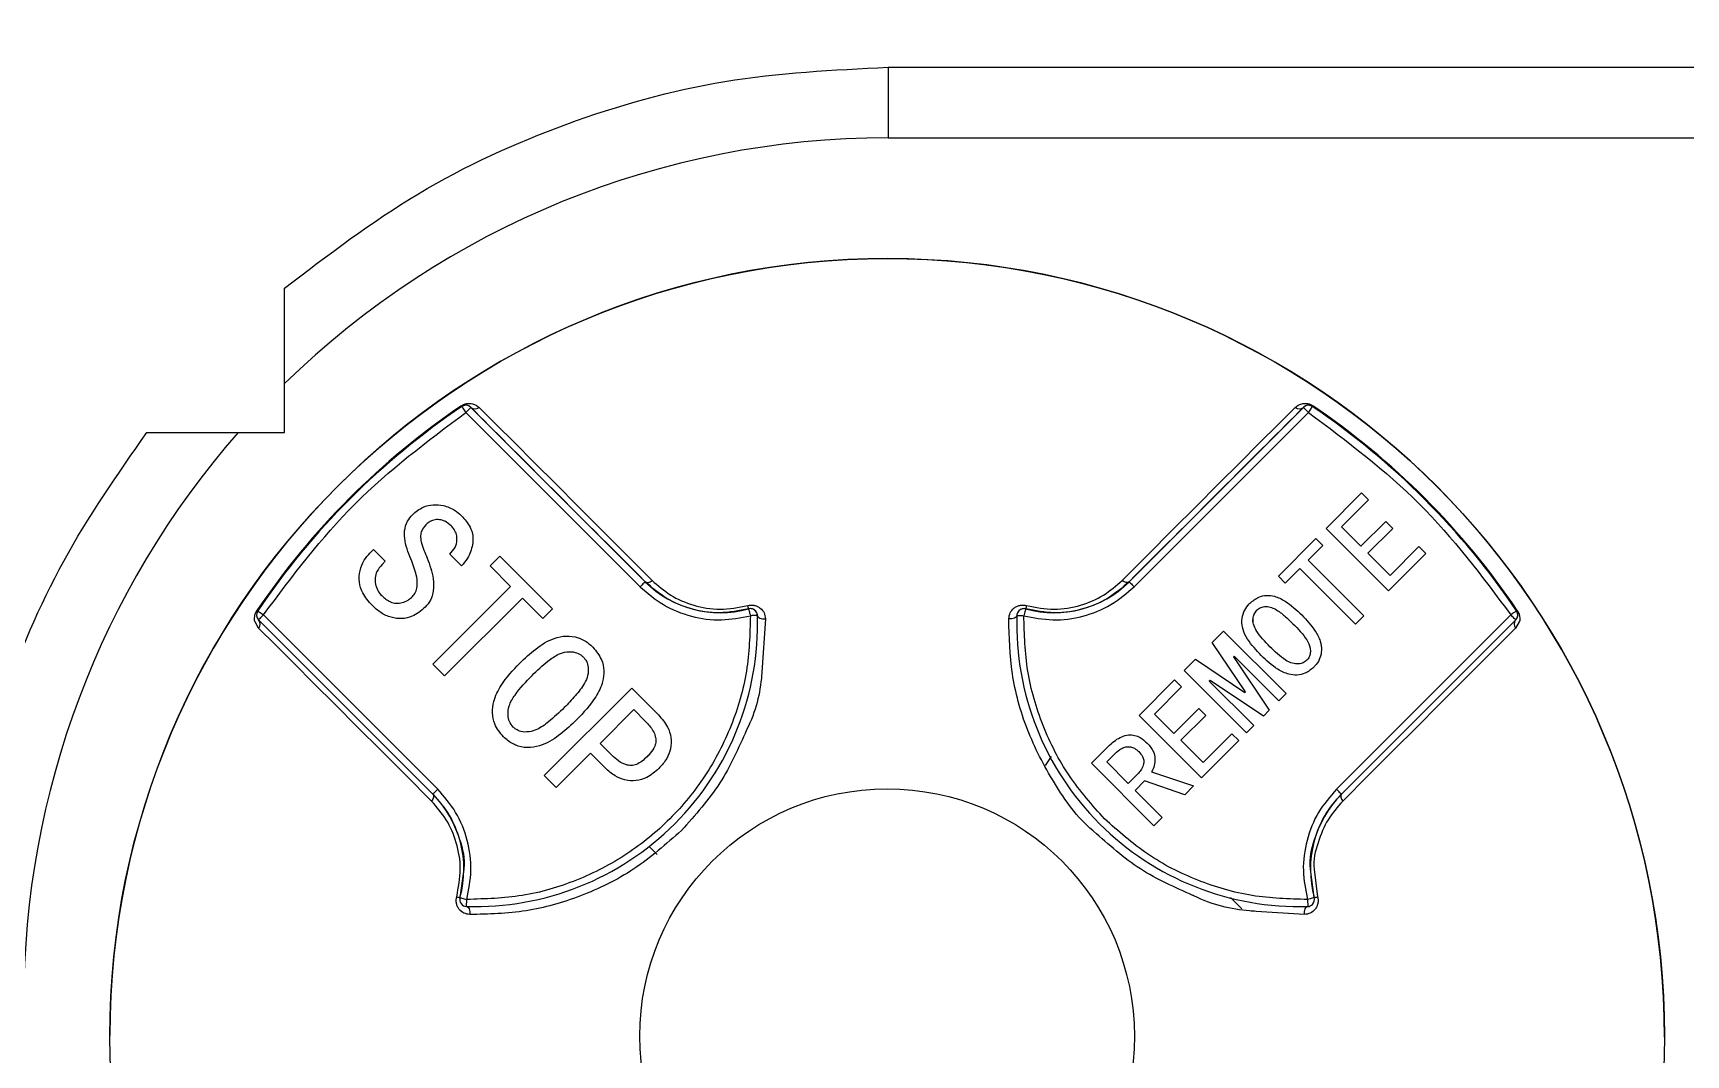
# Model space of a CAD drawing. Header units: millimetres. Extents: x 1953 to 4389, y 564 to 2287.
# Drawn here: x 2614.29 to 2661.08, y 1991.25 to 2020.15 of the extents above; entities that cross this region are included whole.
import ezdxf

# ---------------------------------------------------------------- set-up
doc = ezdxf.new("R2010")
doc.units = ezdxf.units.MM

msp = doc.modelspace()

# ---------------------------------------------------------------- linework, layer by layer
at = {"color": 7, "linetype": 'Continuous', "lineweight": 25}
for p, q in [((2638.493, 2019.19), (2689.184, 2019.19)), ((2638.493, 2019.19), (2638.493, 2017.19)), ((2638.493, 2017.19), (2688.983, 2017.19)), ((2621.411, 2008.852), (2621.411, 2012.938)), ((2626.419, 2009.611), (2626.433, 2009.59)), ((2626.433, 2009.59), (2626.433, 2009.59)), ((2626.545, 2009.425), (2631.477, 2004.492)), ((2626.686, 2009.566), (2631.619, 2004.633)), ((2626.686, 2009.566), (2626.686, 2009.566)), ((2645.316, 2004.633), (2650.249, 2009.566)), ((2645.458, 2004.492), (2650.39, 2009.425)), ((2650.249, 2009.566), (2650.249, 2009.566)), ((2650.502, 2009.59), (2650.516, 2009.611)), ((2650.502, 2009.59), (2650.502, 2009.59)), ((2617.51, 2008.852), (2621.411, 2008.852)), ((2650.894, 2006.143), (2651.897, 2007.146)), ((2651.897, 2007.146), (2652.093, 2006.949)), ((2652.093, 2006.949), (2651.328, 2006.184)), ((2652.093, 2006.949), (2651.328, 2006.184)), ((2625.407, 2006.239), (2625.407, 2006.239)), ((2626.13, 2006.21), (2626.13, 2006.21)), ((2652.662, 2004.375), (2650.894, 2006.143)), ((2652.662, 2004.375), (2650.894, 2006.143)), ((2651.328, 2006.184), (2651.876, 2005.636)), ((2651.328, 2006.184), (2651.328, 2006.184)), ((2651.876, 2005.636), (2652.579, 2006.339)), ((2652.776, 2006.143), (2652.073, 2005.44)), ((2652.776, 2006.143), (2652.073, 2005.44)), ((2652.579, 2006.339), (2652.776, 2006.143)), ((2625.264, 2005.859), (2625.264, 2005.859)), ((2626.293, 2005.833), (2626.293, 2005.833)), ((2649.54, 2004.789), (2650.605, 2005.854)), ((2650.801, 2005.657), (2650.388, 2005.244)), ((2650.801, 2005.657), (2650.388, 2005.244)), ((2650.605, 2005.854), (2650.801, 2005.657)), ((2652.703, 2004.809), (2653.52, 2005.626)), ((2653.52, 2005.626), (2653.716, 2005.43)), ((2623.829, 2005.443), (2623.931, 2005.544)), ((2623.931, 2005.544), (2624.263, 2005.211)), ((2624.263, 2005.211), (2624.177, 2005.124)), ((2624.263, 2005.211), (2624.177, 2005.124)), ((2624.177, 2005.124), (2624.177, 2005.124)), ((2626.42, 2005.081), (2626.087, 2005.414)), ((2626.42, 2005.081), (2626.087, 2005.414)), ((2627.23, 2005.081), (2627.505, 2005.356)), ((2627.505, 2005.356), (2628.996, 2003.865)), ((2650.388, 2005.244), (2651.959, 2003.672)), ((2650.388, 2005.244), (2650.388, 2005.244)), ((2652.073, 2005.44), (2652.703, 2004.809)), ((2652.073, 2005.44), (2652.073, 2005.44)), ((2653.716, 2005.43), (2652.662, 2004.375)), ((2653.716, 2005.43), (2652.662, 2004.375)), ((2623.973, 2004.691), (2623.973, 2004.691)), ((2626.42, 2005.081), (2626.42, 2005.081)), ((2627.809, 2004.502), (2627.23, 2005.081)), ((2627.809, 2004.502), (2627.23, 2005.081)), ((2649.736, 2004.592), (2649.54, 2004.789)), ((2649.736, 2004.592), (2649.54, 2004.789)), ((2650.15, 2005.006), (2649.736, 2004.592)), ((2650.15, 2005.006), (2649.736, 2004.592)), ((2651.721, 2003.435), (2650.15, 2005.006)), ((2650.15, 2005.006), (2650.15, 2005.006)), ((2651.721, 2003.435), (2650.15, 2005.006)), ((2625.166, 2004.651), (2625.166, 2004.651)), ((2625.609, 2002.302), (2627.809, 2004.502)), ((2627.809, 2004.502), (2627.809, 2004.502)), ((2631.619, 2004.633), (2631.619, 2004.634)), ((2645.316, 2004.634), (2645.316, 2004.633)), ((2649.736, 2004.592), (2649.736, 2004.592)), ((2652.662, 2004.375), (2652.662, 2004.375)), ((2620.651, 2003.809), (2620.631, 2003.823)), ((2620.651, 2003.809), (2620.651, 2003.809)), ((2623.887, 2003.966), (2623.887, 2003.966)), ((2625.392, 2003.909), (2625.392, 2003.909)), ((2628.142, 2004.169), (2625.942, 2001.969)), ((2628.142, 2004.169), (2625.942, 2001.969)), ((2628.721, 2003.59), (2628.142, 2004.169)), ((2628.142, 2004.169), (2628.142, 2004.169)), ((2628.721, 2003.59), (2628.142, 2004.169)), ((2628.996, 2003.865), (2628.721, 2003.59)), ((2628.996, 2003.865), (2628.721, 2003.59)), ((2648.93, 2003.827), (2648.93, 2003.827)), ((2656.283, 2003.809), (2656.304, 2003.823)), ((2656.283, 2003.809), (2656.283, 2003.809)), ((2620.679, 2003.32), (2620.581, 2003.498)), ((2620.617, 2003.697), (2620.617, 2003.697)), ((2625.608, 1998.623), (2620.676, 2003.556)), ((2625.75, 1998.765), (2620.817, 2003.697)), ((2628.721, 2003.59), (2628.721, 2003.59)), ((2634.8, 2003.433), (2634.8, 2003.433)), ((2635.025, 2003.587), (2634.921, 2002.075)), ((2642.135, 2003.45), (2642.135, 2003.45)), ((2648.844, 2003.409), (2648.844, 2003.409)), ((2649.953, 2003.445), (2649.953, 2003.445)), ((2656.118, 2003.697), (2651.185, 1998.765)), ((2656.259, 2003.556), (2651.327, 1998.623)), ((2651.959, 2003.672), (2651.721, 2003.435)), ((2651.959, 2003.672), (2651.721, 2003.435)), ((2651.721, 2003.435), (2651.721, 2003.435)), ((2656.354, 2003.498), (2656.255, 2003.32)), ((2656.318, 2003.697), (2656.318, 2003.697)), ((2647.669, 2002.918), (2647.989, 2003.238)), ((2648.61, 2001.522), (2647.669, 2002.918)), ((2648.61, 2001.522), (2647.669, 2002.918)), ((2647.989, 2003.238), (2649.757, 2001.47)), ((2650.42, 2002.828), (2650.42, 2002.828)), ((2629.864, 2002.505), (2629.864, 2002.505)), ((2646.873, 2002.122), (2647.193, 2002.442)), ((2647.193, 2002.442), (2648.589, 2001.501)), ((2648.268, 2002.504), (2648.289, 2002.525)), ((2648.289, 2002.525), (2648.268, 2002.504)), ((2648.268, 2002.504), (2649.282, 2000.995)), ((2648.268, 2002.504), (2648.268, 2002.504)), ((2649.55, 2001.264), (2648.289, 2002.525)), ((2648.289, 2002.525), (2648.289, 2002.525)), ((2649.55, 2001.264), (2648.289, 2002.525)), ((2649.054, 2002.545), (2649.054, 2002.545)), ((2625.942, 2001.969), (2625.609, 2002.302)), ((2625.942, 2001.969), (2625.609, 2002.302)), ((2625.942, 2001.969), (2625.942, 2001.969)), ((2628.417, 2001.984), (2628.417, 2001.984)), ((2629.975, 2001.925), (2629.975, 2001.925)), ((2645.601, 2000.85), (2646.604, 2001.853)), ((2646.604, 2001.853), (2646.8, 2001.656)), ((2648.641, 2000.354), (2646.873, 2002.122)), ((2648.641, 2000.354), (2646.873, 2002.122)), ((2650.543, 2002.215), (2650.543, 2002.215)), ((2628.764, 1999.147), (2631.239, 2001.622)), ((2631.239, 2001.622), (2631.992, 2000.869)), ((2646.8, 2001.656), (2646.035, 2000.891)), ((2646.8, 2001.656), (2646.035, 2000.891)), ((2647.586, 2001.822), (2647.607, 2001.842)), ((2647.607, 2001.842), (2647.586, 2001.822)), ((2647.586, 2001.822), (2648.847, 2000.561)), ((2647.586, 2001.822), (2647.586, 2001.822)), ((2649.116, 2000.829), (2647.607, 2001.842)), ((2647.607, 2001.842), (2647.607, 2001.842)), ((2649.116, 2000.829), (2647.607, 2001.842)), ((2648.61, 2001.522), (2648.589, 2001.501)), ((2648.61, 2001.522), (2648.61, 2001.522)), ((2649.757, 2001.47), (2649.55, 2001.264)), ((2649.757, 2001.47), (2649.55, 2001.264)), ((2627.768, 2001.114), (2627.768, 2001.114)), ((2630.342, 2000.059), (2631.297, 2001.014)), ((2630.342, 2000.059), (2631.297, 2001.014)), ((2631.297, 2001.014), (2631.63, 2000.681)), ((2631.297, 2001.014), (2631.297, 2001.014)), ((2631.297, 2001.014), (2631.63, 2000.681)), ((2646.583, 2000.343), (2647.286, 2001.046)), ((2647.286, 2001.046), (2647.483, 2000.85)), ((2649.282, 2000.995), (2649.116, 2000.829)), ((2649.282, 2000.995), (2649.116, 2000.829)), ((2649.55, 2001.264), (2649.55, 2001.264)), ((2629.676, 2000.725), (2629.676, 2000.725)), ((2631.63, 2000.681), (2631.63, 2000.681)), ((2647.369, 1999.082), (2645.601, 2000.85)), ((2647.369, 1999.082), (2645.601, 2000.85)), ((2646.035, 2000.891), (2646.583, 2000.343)), ((2646.035, 2000.891), (2646.035, 2000.891)), ((2647.483, 2000.85), (2646.78, 2000.147)), ((2647.483, 2000.85), (2646.78, 2000.147)), ((2648.847, 2000.561), (2648.641, 2000.354)), ((2648.847, 2000.561), (2648.641, 2000.354)), ((2649.116, 2000.829), (2649.116, 2000.829)), ((2627.607, 2000.247), (2627.607, 2000.247)), ((2630.675, 1999.726), (2630.342, 2000.059)), ((2630.342, 2000.059), (2630.342, 2000.059)), ((2631.922, 2000.137), (2631.922, 2000.137)), ((2644.247, 1999.496), (2644.764, 2000.013)), ((2646.78, 2000.147), (2647.41, 1999.516)), ((2646.78, 2000.147), (2646.78, 2000.147)), ((2648.423, 2000.137), (2647.369, 1999.082)), ((2648.423, 2000.137), (2647.369, 1999.082)), ((2647.41, 1999.516), (2648.227, 2000.333)), ((2648.227, 2000.333), (2648.423, 2000.137)), ((2648.641, 2000.354), (2648.641, 2000.354)), ((2630.067, 1999.784), (2629.097, 1998.814)), ((2630.067, 1999.784), (2629.097, 1998.814)), ((2630.487, 1999.364), (2630.067, 1999.784)), ((2630.067, 1999.784), (2630.067, 1999.784)), ((2630.487, 1999.364), (2630.067, 1999.784)), ((2642.954, 1999.435), (2643.12, 1999.684)), ((2644.681, 1999.537), (2644.909, 1999.765)), ((2644.681, 1999.537), (2644.909, 1999.765)), ((2645.291, 1998.927), (2644.681, 1999.537)), ((2644.681, 1999.537), (2644.681, 1999.537)), ((2644.909, 1999.765), (2644.909, 1999.765)), ((2645.591, 1999.827), (2645.591, 1999.827)), ((2645.734, 1999.543), (2645.734, 1999.543)), ((2629.097, 1998.814), (2628.764, 1999.147)), ((2629.097, 1998.814), (2628.764, 1999.147)), ((2630.487, 1999.364), (2630.487, 1999.364)), ((2632.006, 1999.35), (2632.006, 1999.35)), ((2646.015, 1997.728), (2644.247, 1999.496)), ((2646.015, 1997.728), (2644.247, 1999.496)), ((2645.581, 1999.217), (2645.291, 1998.927)), ((2645.953, 1999.258), (2647.142, 1998.855)), ((2647.369, 1999.082), (2647.369, 1999.082)), ((2629.097, 1998.814), (2629.097, 1998.814)), ((2645.756, 1999), (2645.488, 1998.731)), ((2645.756, 1999), (2645.488, 1998.731)), ((2645.488, 1998.731), (2646.253, 1997.966)), ((2645.488, 1998.731), (2645.488, 1998.731)), ((2646.893, 1998.607), (2645.756, 1999)), ((2645.756, 1999), (2645.756, 1999)), ((2646.893, 1998.607), (2645.756, 1999)), ((2647.142, 1998.855), (2646.893, 1998.607)), ((2647.142, 1998.855), (2646.893, 1998.607)), ((2646.893, 1998.607), (2646.893, 1998.607)), ((2646.253, 1997.966), (2646.015, 1997.728)), ((2646.253, 1997.966), (2646.015, 1997.728)), ((2646.015, 1997.728), (2646.015, 1997.728)), ((2631.732, 1997.143), (2631.962, 1996.912)), ((2626.485, 1996.499), (2626.377, 1995.698)), ((2650.557, 1995.698), (2650.449, 1996.505)), ((2650.551, 1996.494), (2650.651, 1995.72)), ((2626.37, 1995.645), (2626.37, 1995.645)), ((2626.564, 1995.445), (2626.57, 1995.645)), ((2648.19, 1995.699), (2648.511, 1995.378)), ((2648.213, 1995.676), (2648.511, 1995.378)), ((2650.28, 1995.217), (2648.914, 1995.308)), ((2650.365, 1995.645), (2650.371, 1995.445)), ((2650.565, 1995.645), (2650.565, 1995.645)), ((2616.467, 1991.798), (2616.467, 1991.798)), ((2660.467, 1991.751), (2660.467, 1991.751))]:
    msp.add_line(p, q, dxfattribs=at)
at = {"color": 7, "linetype": 'Continuous', "lineweight": 25, "flags": 128}
for points in [[(2626.545, 2009.425), (2626.523, 2009.457), (2626.502, 2009.488), (2626.482, 2009.517), (2626.465, 2009.542), (2626.451, 2009.562), (2626.441, 2009.578), (2626.435, 2009.587), (2626.433, 2009.59)], [(2626.686, 2009.566), (2626.683, 2009.563), (2626.675, 2009.555), (2626.662, 2009.542), (2626.645, 2009.525), (2626.623, 2009.503), (2626.599, 2009.479), (2626.572, 2009.452), (2626.545, 2009.425)], [(2626.922, 2009.562), (2627.404, 2009.08), (2627.926, 2008.558), (2628.487, 2007.996), (2629.086, 2007.398), (2629.719, 2006.765), (2630.387, 2006.097), (2631.086, 2005.398), (2631.814, 2004.67)], [(2645.12, 2004.67), (2645.849, 2005.398), (2646.548, 2006.097), (2647.215, 2006.765), (2647.849, 2007.398), (2648.447, 2007.996), (2649.008, 2008.558), (2649.531, 2009.08), (2650.013, 2009.562)], [(2650.249, 2009.566), (2650.251, 2009.563), (2650.26, 2009.555), (2650.273, 2009.542), (2650.29, 2009.525), (2650.312, 2009.503), (2650.336, 2009.479), (2650.363, 2009.452), (2650.39, 2009.425)], [(2650.502, 2009.59), (2650.5, 2009.587), (2650.494, 2009.578), (2650.483, 2009.562), (2650.469, 2009.542), (2650.452, 2009.517), (2650.433, 2009.488), (2650.412, 2009.457), (2650.39, 2009.425)], [(2631.619, 2004.634), (2631.635, 2004.622), (2631.655, 2004.614), (2631.678, 2004.612), (2631.703, 2004.614), (2631.731, 2004.622), (2631.759, 2004.634), (2631.787, 2004.65), (2631.814, 2004.67)], [(2645.316, 2004.634), (2645.3, 2004.622), (2645.28, 2004.614), (2645.257, 2004.612), (2645.231, 2004.614), (2645.204, 2004.622), (2645.176, 2004.634), (2645.148, 2004.65), (2645.12, 2004.67)], [(2631.619, 2004.633), (2631.616, 2004.631), (2631.608, 2004.623), (2631.595, 2004.61), (2631.577, 2004.592), (2631.556, 2004.571), (2631.531, 2004.546), (2631.505, 2004.52), (2631.477, 2004.492)], [(2645.316, 2004.633), (2645.319, 2004.631), (2645.327, 2004.623), (2645.34, 2004.61), (2645.358, 2004.592), (2645.379, 2004.571), (2645.403, 2004.546), (2645.43, 2004.52), (2645.458, 2004.492)], [(2620.651, 2003.809), (2620.654, 2003.807), (2620.664, 2003.801), (2620.679, 2003.79), (2620.7, 2003.776), (2620.725, 2003.759), (2620.754, 2003.74), (2620.785, 2003.719), (2620.817, 2003.697)], [(2634.543, 2003.864), (2634.544, 2003.861), (2634.547, 2003.85), (2634.552, 2003.832), (2634.559, 2003.808), (2634.567, 2003.779), (2634.576, 2003.745), (2634.586, 2003.709), (2634.597, 2003.672)], [(2642.392, 2003.864), (2642.391, 2003.861), (2642.387, 2003.85), (2642.383, 2003.832), (2642.376, 2003.808), (2642.368, 2003.779), (2642.358, 2003.745), (2642.348, 2003.709), (2642.338, 2003.672)], [(2656.283, 2003.809), (2656.28, 2003.807), (2656.271, 2003.801), (2656.256, 2003.79), (2656.235, 2003.776), (2656.21, 2003.759), (2656.181, 2003.74), (2656.15, 2003.719), (2656.118, 2003.697)], [(2620.676, 2003.556), (2620.678, 2003.558), (2620.686, 2003.566), (2620.699, 2003.58), (2620.717, 2003.597), (2620.738, 2003.619), (2620.763, 2003.643), (2620.789, 2003.67), (2620.817, 2003.697)], [(2625.572, 1998.427), (2624.843, 1999.156), (2624.144, 1999.855), (2623.477, 2000.522), (2622.843, 2001.156), (2622.245, 2001.754), (2621.684, 2002.315), (2621.162, 2002.838), (2620.679, 2003.32)], [(2634.797, 2003.678), (2634.793, 2003.677), (2634.781, 2003.677), (2634.763, 2003.677), (2634.738, 2003.676), (2634.708, 2003.675), (2634.673, 2003.674), (2634.636, 2003.673), (2634.597, 2003.672)], [(2634.797, 2003.678), (2634.802, 2003.657), (2634.816, 2003.638), (2634.837, 2003.62), (2634.867, 2003.606), (2634.901, 2003.595), (2634.941, 2003.588), (2634.982, 2003.585), (2635.025, 2003.587)], [(2642.138, 2003.678), (2642.133, 2003.657), (2642.119, 2003.638), (2642.097, 2003.62), (2642.068, 2003.606), (2642.033, 2003.595), (2641.994, 2003.588), (2641.952, 2003.585), (2641.91, 2003.587)], [(2642.138, 2003.678), (2642.142, 2003.677), (2642.153, 2003.677), (2642.172, 2003.677), (2642.197, 2003.676), (2642.227, 2003.675), (2642.261, 2003.674), (2642.299, 2003.673), (2642.338, 2003.672)], [(2656.255, 2003.32), (2655.773, 2002.838), (2655.251, 2002.315), (2654.69, 2001.754), (2654.091, 2001.156), (2653.458, 2000.522), (2652.79, 1999.855), (2652.091, 1999.156), (2651.363, 1998.427)], [(2656.259, 2003.556), (2656.256, 2003.558), (2656.248, 2003.566), (2656.235, 2003.58), (2656.218, 2003.597), (2656.196, 2003.619), (2656.172, 2003.643), (2656.145, 2003.67), (2656.118, 2003.697)], [(2625.608, 1998.623), (2625.62, 1998.607), (2625.627, 1998.587), (2625.63, 1998.564), (2625.627, 1998.538), (2625.62, 1998.511), (2625.608, 1998.483), (2625.592, 1998.455), (2625.572, 1998.427)], [(2625.608, 1998.623), (2625.611, 1998.626), (2625.619, 1998.634), (2625.632, 1998.647), (2625.65, 1998.665), (2625.671, 1998.686), (2625.695, 1998.71), (2625.722, 1998.737), (2625.75, 1998.765)], [(2651.327, 1998.623), (2651.324, 1998.626), (2651.316, 1998.634), (2651.303, 1998.647), (2651.285, 1998.665), (2651.264, 1998.686), (2651.239, 1998.71), (2651.213, 1998.737), (2651.185, 1998.765)], [(2651.327, 1998.623), (2651.315, 1998.607), (2651.307, 1998.587), (2651.305, 1998.564), (2651.307, 1998.538), (2651.315, 1998.511), (2651.327, 1998.483), (2651.343, 1998.455), (2651.363, 1998.427)], [(2626.377, 1995.698), (2626.381, 1995.697), (2626.392, 1995.694), (2626.41, 1995.689), (2626.434, 1995.683), (2626.463, 1995.675), (2626.496, 1995.665), (2626.532, 1995.655), (2626.57, 1995.645)], [(2626.564, 1995.445), (2626.585, 1995.44), (2626.604, 1995.426), (2626.621, 1995.404), (2626.636, 1995.375), (2626.647, 1995.34), (2626.654, 1995.301), (2626.656, 1995.259), (2626.655, 1995.217)], [(2650.28, 1995.217), (2650.278, 1995.259), (2650.281, 1995.301), (2650.288, 1995.34), (2650.299, 1995.375), (2650.314, 1995.404), (2650.331, 1995.426), (2650.35, 1995.44), (2650.371, 1995.445)], [(2650.557, 1995.698), (2650.554, 1995.697), (2650.543, 1995.694), (2650.525, 1995.689), (2650.501, 1995.683), (2650.472, 1995.675), (2650.438, 1995.665), (2650.402, 1995.655), (2650.365, 1995.645)]]:
    msp.add_lwpolyline(points, dxfattribs=at)
at = {"color": 7, "linetype": 'Continuous', "lineweight": 25}
for radius in [22, 7]:
    msp.add_circle((2638.467, 1991.774), radius, dxfattribs=at)
for centre, radius, start, end in [((2605.468, 2028.98), 91.48, 295.79271, 180), ((2605.468, 2028.98), 90.341, 353.64897, 186.35103), ((2605.468, 2028.98), 89.875, 353.64897, 186.35103), ((2605.468, 2028.98), 85.319, 353.33017, 186.66983), ((2605.468, 2028.98), 91.48, 180, 290.22656), ((2638.493, 1992.726), 24.464, 90, 134.2869), ((2605.468, 2028.98), 91.441, 295.84596, 351.20762), ((2605.468, 2028.98), 90.976, 296.50811, 351.20762), ((2605.468, 2028.98), 86.42, 299.88973, 350.7957), ((2638.467, 1991.774), 22, 359.9388, 179.9388), ((2638.467, 1991.774), 21.524, 124.039, 145.961), ((2638.467, 1991.774), 21.5, 124.039, 145.961), ((2638.467, 1991.774), 21.5, 124.039, 145.961), ((2626.545, 2009.425), 0.2, 45, 124.039), ((2626.806, 2009.702), 0.182, 228.6227, 309.5363), ((2650.129, 2009.702), 0.182, 230.4637, 311.3773), ((2650.39, 2009.425), 0.2, 55.961, 135), ((2638.467, 1991.774), 21.5, 34.039, 55.961), ((2638.467, 1991.774), 21.5, 34.039, 55.961), ((2638.467, 1991.774), 21.524, 34.039, 55.961), ((2638.493, 1992.726), 24.464, 138.762, 180), ((2633.74, 2006.755), 3, 225, 285.531), ((2643.195, 2006.755), 3, 254.469, 315), ((2620.817, 2003.697), 0.2, 145.961, 225), ((2633.863, 2003.758), 0.689, 8.9101, 16.8757), ((2634.597, 2003.672), 0.2, 1.6906, 105.531), ((2642.338, 2003.672), 0.2, 135, 178.3094), ((2642.338, 2003.672), 0.2, 74.469, 135), ((2643.072, 2003.758), 0.689, 163.1243, 171.0899), ((2656.118, 2003.697), 0.2, 315, 34.039), ((2620.539, 2003.436), 0.182, 320.5221, 40.0844), ((2626.8, 2003.442), 8, 268.3094, 1.6906), ((2650.135, 2003.442), 8, 178.3094, 271.6906), ((2656.396, 2003.436), 0.182, 139.9143, 219.478), ((2623.487, 1996.502), 3, 344.469, 45), ((2653.448, 1996.502), 3, 135, 195.531), ((2626.484, 1996.379), 0.689, 253.1246, 261.0883), ((2626.57, 1995.645), 0.2, 164.469, 268.3094), ((2650.365, 1995.645), 0.2, 271.6906, 315), ((2650.365, 1995.645), 0.2, 315, 15.531), ((2650.451, 1996.379), 0.689, 278.9117, 286.8754)]:
    msp.add_arc(centre, radius, start, end, dxfattribs=at)
for points in [[(2689.184, 2019.19), (2689.438, 2022.143), (2689.947, 2028.049), (2689.523, 2036.948), (2688.231, 2045.751), (2686.003, 2054.369), (2682.884, 2062.704), (2678.904, 2070.666), (2674.108, 2078.164), (2668.55, 2085.115), (2662.291, 2091.443), (2655.401, 2097.077), (2647.956, 2101.955), (2640.039, 2106.02), (2631.738, 2109.235), (2623.145, 2111.54), (2614.356, 2112.995), (2608.43, 2113.176), (2605.468, 2113.266)], [(2699.208, 2028.98), (2699.121, 2025.913), (2698.947, 2019.777), (2697.544, 2010.663), (2695.319, 2001.725), (2692.211, 1993.05), (2688.273, 1984.72), (2683.535, 1976.817), (2678.047, 1969.416), (2671.859, 1962.589), (2665.032, 1956.402), (2657.631, 1950.913), (2649.728, 1946.176), (2641.398, 1942.237), (2632.723, 1939.129), (2623.785, 1936.904), (2614.671, 1935.501), (2608.535, 1935.327), (2605.468, 1935.24)], [(2621.411, 2012.938), (2622.643, 2013.878), (2625.108, 2015.757), (2629.357, 2017.689), (2633.849, 2018.956), (2636.945, 2019.112), (2638.493, 2019.19)], [(2703.141, 2018.191), (2702.617, 2014.539), (2701.569, 2007.236), (2698.45, 1996.593), (2694.242, 1986.35), (2688.886, 1976.649), (2682.482, 1967.61), (2675.1, 1959.348), (2666.838, 1951.967), (2657.799, 1945.562), (2648.098, 1940.207), (2637.855, 1935.999), (2627.212, 1932.879), (2619.909, 1931.831), (2616.257, 1931.307)], [(2702.939, 2011.648), (2702.252, 2008.354), (2700.88, 2001.766), (2697.559, 1992.213), (2693.355, 1983.03), (2688.219, 1974.327), (2682.23, 1966.19), (2675.443, 1958.706), (2667.929, 1951.95), (2659.767, 1945.996), (2651.042, 1940.897), (2641.841, 1936.733), (2632.274, 1933.453), (2625.68, 1932.109), (2622.383, 1931.436)], [(2620.817, 2003.697), (2621.634, 2004.789), (2623.269, 2006.973), (2625.453, 2008.607), (2626.545, 2009.425)], [(2631.619, 2004.634), (2630.654, 2005.598), (2628.725, 2007.527), (2627.366, 2008.886), (2626.686, 2009.566)], [(2650.249, 2009.566), (2649.569, 2008.886), (2648.209, 2007.527), (2646.281, 2005.598), (2645.316, 2004.634)], [(2650.39, 2009.425), (2651.482, 2008.607), (2653.666, 2006.973), (2655.301, 2004.789), (2656.118, 2003.697)], [(2612.029, 1992.726), (2612.097, 1994.172), (2612.233, 1997.063), (2613.339, 2001.275), (2615.029, 2005.29), (2616.683, 2007.665), (2617.51, 2008.852)]]:
    msp.add_open_spline(points, degree=3, dxfattribs=at)
for points, knots in [([(2647.752, 1954.908), (2649.93, 1956.182), (2654.915, 1959.096), (2661.98, 1964.75), (2668.944, 1971.582), (2675.063, 1979.192), (2680.286, 1987.44), (2684.514, 1996.235), (2687.791, 2005.443), (2689.066, 2011.818), (2689.704, 2015.006)], [0, 0, 0, 0, 0.099849, 0.228442, 0.357035, 0.485628, 0.614221, 0.742814, 0.871407, 1, 1, 1, 1]), ([(2626.419, 2009.611), (2626.432, 2009.619), (2626.459, 2009.636), (2626.519, 2009.662), (2626.619, 2009.684), (2626.781, 2009.671), (2626.866, 2009.606), (2626.922, 2009.562)], [0, 0, 0, 0, 0.057712, 0.117064, 0.25153, 0.501177, 1, 1, 1, 1]), ([(2626.686, 2009.566), (2626.661, 2009.586), (2626.623, 2009.616), (2626.548, 2009.628), (2626.494, 2009.62), (2626.46, 2009.606), (2626.444, 2009.598), (2626.436, 2009.593), (2626.433, 2009.59)], [0, 0, 0, 0, 0.500032, 0.773163, 0.911126, 0.959646, 0.980448, 1, 1, 1, 1]), ([(2650.013, 2009.562), (2650.069, 2009.606), (2650.153, 2009.67), (2650.315, 2009.684), (2650.415, 2009.662), (2650.475, 2009.636), (2650.502, 2009.619), (2650.516, 2009.611)], [0, 0, 0, 0, 0.4973637, 0.7473602, 0.8823614, 0.9420119, 1, 1, 1, 1]), ([(2650.502, 2009.59), (2650.498, 2009.593), (2650.491, 2009.598), (2650.474, 2009.607), (2650.44, 2009.621), (2650.386, 2009.628), (2650.311, 2009.616), (2650.273, 2009.586), (2650.249, 2009.566)], [0, 0, 0, 0, 0.019949, 0.041211, 0.090998, 0.233378, 0.500651, 1, 1, 1, 1]), ([(2625.016, 2005.211), (2624.938, 2005.398), (2624.822, 2005.674), (2624.794, 2006.072), (2624.869, 2006.34), (2624.981, 2006.471), (2625.03, 2006.528)], [0, 0, 0, 0, 0.428369, 0.6335505, 0.8408689, 1, 1, 1, 1]), ([(2625.03, 2006.528), (2625.128, 2006.61), (2625.3, 2006.754), (2625.619, 2006.825), (2625.928, 2006.798), (2626.209, 2006.687), (2626.358, 2006.555), (2626.42, 2006.499)], [0, 0, 0, 0, 0.2426698, 0.4294767, 0.6156339, 0.8389691, 1, 1, 1, 1]), ([(2625.407, 2006.239), (2625.365, 2006.187), (2625.292, 2006.098), (2625.25, 2005.923), (2625.298, 2005.653), (2625.386, 2005.448), (2625.45, 2005.298)], [0, 0, 0, 0, 0.196092, 0.338428, 0.515662, 1, 1, 1, 1]), ([(2626.13, 2006.21), (2626.074, 2006.259), (2625.976, 2006.344), (2625.798, 2006.397), (2625.639, 2006.388), (2625.505, 2006.327), (2625.437, 2006.267), (2625.407, 2006.239)], [0, 0, 0, 0, 0.273741, 0.469785, 0.666347, 0.848138, 1, 1, 1, 1]), ([(2626.13, 2006.21), (2626.074, 2006.259), (2625.976, 2006.344), (2625.798, 2006.397), (2625.639, 2006.388), (2625.505, 2006.327), (2625.437, 2006.267), (2625.407, 2006.239)], [0, 0, 0, 0, 0.273741, 0.469785, 0.666347, 0.848138, 1, 1, 1, 1]), ([(2626.087, 2005.414), (2626.144, 2005.474), (2626.25, 2005.587), (2626.3, 2005.793), (2626.287, 2005.969), (2626.225, 2006.106), (2626.16, 2006.177), (2626.13, 2006.21)], [0, 0, 0, 0, 0.271428, 0.5099, 0.681019, 0.852199, 1, 1, 1, 1]), ([(2626.42, 2006.499), (2626.51, 2006.398), (2626.656, 2006.232), (2626.756, 2005.936), (2626.734, 2005.628), (2626.629, 2005.324), (2626.48, 2005.151), (2626.42, 2005.081)], [0, 0, 0, 0, 0.252592, 0.41193, 0.571985, 0.826889, 1, 1, 1, 1]), ([(2623.887, 2003.966), (2623.79, 2004.078), (2623.622, 2004.27), (2623.512, 2004.623), (2623.531, 2004.948), (2623.643, 2005.233), (2623.771, 2005.378), (2623.829, 2005.443)], [0, 0, 0, 0, 0.264487, 0.457861, 0.651756, 0.843286, 1, 1, 1, 1]), ([(2624.177, 2005.124), (2624.12, 2005.059), (2624.024, 2004.949), (2623.965, 2004.747), (2623.979, 2004.563), (2624.039, 2004.384), (2624.121, 2004.288), (2624.162, 2004.241)], [0, 0, 0, 0, 0.25891, 0.438957, 0.619223, 0.812916, 1, 1, 1, 1]), ([(2625.03, 2004.213), (2625.063, 2004.252), (2625.131, 2004.335), (2625.177, 2004.531), (2625.156, 2004.834), (2625.07, 2005.065), (2625.016, 2005.211)], [0, 0, 0, 0, 0.143744, 0.301533, 0.558519, 1, 1, 1, 1]), ([(2625.45, 2005.298), (2625.519, 2005.108), (2625.627, 2004.808), (2625.641, 2004.396), (2625.56, 2004.109), (2625.447, 2003.973), (2625.392, 2003.909)], [0, 0, 0, 0, 0.409467, 0.643428, 0.829197, 1, 1, 1, 1]), ([(2631.814, 2004.67), (2631.981, 2004.524), (2632.314, 2004.232), (2632.975, 2003.945), (2633.734, 2003.809), (2634.259, 2003.908), (2634.522, 2003.958)], [0, 0, 0, 0, 0.24976, 0.500155, 0.750188, 1, 1, 1, 1]), ([(2642.413, 2003.958), (2642.675, 2003.908), (2643.2, 2003.809), (2643.959, 2003.945), (2644.62, 2004.232), (2644.954, 2004.524), (2645.12, 2004.67)], [0, 0, 0, 0, 0.2498124, 0.4998445, 0.7502398, 1, 1, 1, 1]), ([(2624.162, 2004.241), (2624.239, 2004.173), (2624.359, 2004.067), (2624.572, 2004.013), (2624.747, 2004.036), (2624.906, 2004.102), (2624.992, 2004.178), (2625.03, 2004.213)], [0, 0, 0, 0, 0.308723, 0.481176, 0.653403, 0.84143, 1, 1, 1, 1]), ([(2631.477, 2004.492), (2631.688, 2004.311), (2632.116, 2003.942), (2632.917, 2003.627), (2633.77, 2003.507), (2634.324, 2003.618), (2634.597, 2003.672)], [0, 0, 0, 0, 0.245589, 0.5, 0.754411, 1, 1, 1, 1]), ([(2634.543, 2003.864), (2634.271, 2003.812), (2633.71, 2003.704), (2632.906, 2003.841), (2632.179, 2004.147), (2631.813, 2004.465), (2631.619, 2004.634)], [0, 0, 0, 0, 0.242664, 0.499933, 0.73499, 1, 1, 1, 1]), ([(2642.338, 2003.672), (2642.61, 2003.618), (2643.165, 2003.507), (2644.017, 2003.627), (2644.819, 2003.942), (2645.247, 2004.311), (2645.458, 2004.492)], [0, 0, 0, 0, 0.245589, 0.5, 0.754411, 1, 1, 1, 1]), ([(2645.316, 2004.634), (2645.122, 2004.465), (2644.756, 2004.147), (2644.028, 2003.841), (2643.225, 2003.704), (2642.664, 2003.812), (2642.392, 2003.864)], [0, 0, 0, 0, 0.265019, 0.500067, 0.757342, 1, 1, 1, 1]), ([(2648.734, 2004.024), (2648.813, 2004.09), (2648.95, 2004.205), (2649.204, 2004.256), (2649.467, 2004.228), (2649.822, 2004.049), (2650.053, 2003.833), (2650.202, 2003.693)], [0, 0, 0, 0, 0.178954, 0.311474, 0.443543, 0.640747, 1, 1, 1, 1]), ([(2620.581, 2003.498), (2620.578, 2003.502), (2620.557, 2003.538), (2620.559, 2003.623), (2620.579, 2003.722), (2620.606, 2003.782), (2620.623, 2003.809), (2620.631, 2003.823)], [0, 0, 0, 0, 0.064165, 0.529616, 0.781144, 0.892106, 1, 1, 1, 1]), ([(2625.392, 2003.909), (2625.276, 2003.811), (2625.081, 2003.647), (2624.727, 2003.574), (2624.418, 2003.612), (2624.127, 2003.748), (2623.968, 2003.893), (2623.887, 2003.966)], [0, 0, 0, 0, 0.264859, 0.442595, 0.620083, 0.807926, 1, 1, 1, 1]), ([(2625.392, 2003.909), (2625.276, 2003.811), (2625.081, 2003.647), (2624.727, 2003.574), (2624.418, 2003.612), (2624.127, 2003.748), (2623.968, 2003.893), (2623.887, 2003.966)], [0, 0, 0, 0, 0.264859, 0.442595, 0.620083, 0.807926, 1, 1, 1, 1]), ([(2634.522, 2003.958), (2634.554, 2003.964), (2634.618, 2003.977), (2634.714, 2003.966), (2634.803, 2003.936), (2634.903, 2003.871), (2634.999, 2003.756), (2635.016, 2003.644), (2635.025, 2003.587)], [0, 0, 0, 0, 0.123611, 0.250214, 0.373313, 0.501044, 0.749966, 1, 1, 1, 1]), ([(2634.738, 2003.813), (2634.726, 2003.824), (2634.704, 2003.843), (2634.657, 2003.865), (2634.612, 2003.873), (2634.572, 2003.871), (2634.552, 2003.867), (2634.543, 2003.864)], [0, 0, 0, 0, 0.273059, 0.500453, 0.767114, 0.88663, 1, 1, 1, 1]), ([(2634.797, 2003.678), (2634.796, 2003.687), (2634.794, 2003.712), (2634.78, 2003.76), (2634.754, 2003.793), (2634.738, 2003.813)], [0, 0, 0, 0, 0.181202, 0.501499, 1, 1, 1, 1]), ([(2641.91, 2003.587), (2641.919, 2003.644), (2641.936, 2003.756), (2642.031, 2003.871), (2642.131, 2003.936), (2642.22, 2003.966), (2642.316, 2003.977), (2642.381, 2003.964), (2642.413, 2003.958)], [0, 0, 0, 0, 0.2496018, 0.4982962, 0.6255893, 0.7486287, 0.8757219, 1, 1, 1, 1]), ([(2642.392, 2003.864), (2642.376, 2003.867), (2642.343, 2003.874), (2642.292, 2003.868), (2642.243, 2003.85), (2642.191, 2003.813), (2642.156, 2003.763), (2642.141, 2003.713), (2642.139, 2003.687), (2642.138, 2003.678)], [0, 0, 0, 0, 0.098526, 0.211663, 0.344444, 0.500006, 0.749377, 0.913544, 1, 1, 1, 1]), ([(2649.054, 2002.545), (2648.916, 2002.693), (2648.709, 2002.914), (2648.531, 2003.262), (2648.494, 2003.533), (2648.546, 2003.777), (2648.648, 2003.934), (2648.717, 2004.007), (2648.734, 2004.024)], [0, 0, 0, 0, 0.352615, 0.529946, 0.676874, 0.824141, 0.958426, 1, 1, 1, 1]), ([(2648.847, 2003.41), (2648.844, 2003.417), (2648.818, 2003.473), (2648.82, 2003.582), (2648.846, 2003.724), (2648.902, 2003.793), (2648.93, 2003.827)], [0, 0, 0, 0, 0.048502, 0.412822, 0.703624, 1, 1, 1, 1]), ([(2649.302, 2002.794), (2649.161, 2002.938), (2648.975, 2003.128), (2648.829, 2003.418), (2648.818, 2003.581), (2648.846, 2003.724), (2648.902, 2003.793), (2648.93, 2003.827)], [0, 0, 0, 0, 0.494324, 0.651411, 0.784883, 0.89142, 1, 1, 1, 1]), ([(2648.93, 2003.827), (2648.961, 2003.853), (2649.024, 2003.905), (2649.16, 2003.937), (2649.313, 2003.926), (2649.51, 2003.834), (2649.722, 2003.668), (2649.876, 2003.52), (2649.953, 2003.445)], [0, 0, 0, 0, 0.099275, 0.199109, 0.336855, 0.470696, 0.732552, 1, 1, 1, 1]), ([(2648.93, 2003.827), (2648.961, 2003.853), (2649.024, 2003.905), (2649.16, 2003.937), (2649.313, 2003.926), (2649.51, 2003.834), (2649.722, 2003.668), (2649.876, 2003.52), (2649.953, 2003.445)], [0, 0, 0, 0, 0.099275, 0.199109, 0.336855, 0.470696, 0.732552, 1, 1, 1, 1]), ([(2656.31, 2003.64), (2656.314, 2003.661), (2656.321, 2003.693), (2656.313, 2003.748), (2656.299, 2003.782), (2656.291, 2003.798), (2656.286, 2003.806), (2656.283, 2003.809)], [0, 0, 0, 0, 0.5462975, 0.82224, 0.9192874, 0.9608929, 1, 1, 1, 1]), ([(2656.304, 2003.823), (2656.312, 2003.809), (2656.329, 2003.782), (2656.355, 2003.722), (2656.376, 2003.624), (2656.378, 2003.538), (2656.357, 2003.503), (2656.354, 2003.498)], [0, 0, 0, 0, 0.107574, 0.218232, 0.46854, 0.933582, 1, 1, 1, 1]), ([(2634.597, 2003.672), (2634.582, 2003.147), (2634.551, 2002.086), (2634.097, 2000.543), (2633.36, 1999.121), (2632.353, 1997.889), (2631.12, 1996.881), (2629.699, 1996.145), (2628.155, 1995.691), (2627.095, 1995.66), (2626.57, 1995.645)], [0, 0, 0, 0, 0.123694, 0.25, 0.376306, 0.5, 0.623694, 0.75, 0.876306, 1, 1, 1, 1]), ([(2644.311, 1997.577), (2644.304, 1997.583), (2643.848, 1997.95), (2643.164, 1998.936), (2642.379, 2000.439), (2641.948, 2002.043), (2641.923, 2003.072), (2641.91, 2003.587)], [0, 0, 0, 0, 0.003657, 0.252454, 0.50145, 0.750307, 1, 1, 1, 1]), ([(2644.619, 1997.926), (2644.27, 1998.318), (2643.564, 1999.111), (2642.84, 2000.545), (2642.383, 2002.086), (2642.353, 2003.147), (2642.338, 2003.672)], [0, 0, 0, 0, 0.247388, 0.5, 0.752612, 1, 1, 1, 1]), ([(2649.953, 2003.445), (2650.095, 2003.302), (2650.295, 2003.099), (2650.444, 2002.795), (2650.45, 2002.625), (2650.421, 2002.501), (2650.371, 2002.441), (2650.346, 2002.411)], [0, 0, 0, 0, 0.49285, 0.695676, 0.810798, 0.906138, 1, 1, 1, 1]), ([(2650.202, 2003.693), (2650.339, 2003.546), (2650.549, 2003.322), (2650.733, 2002.971), (2650.774, 2002.706), (2650.731, 2002.474), (2650.638, 2002.317), (2650.566, 2002.239), (2650.543, 2002.215)], [0, 0, 0, 0, 0.351902, 0.53557, 0.686137, 0.813603, 0.940969, 1, 1, 1, 1]), ([(2628.07, 2002.331), (2628.215, 2002.468), (2628.507, 2002.744), (2628.953, 2003.026), (2629.382, 2003.115), (2629.726, 2003.067), (2629.978, 2002.931), (2630.099, 2002.817), (2630.139, 2002.78)], [0, 0, 0, 0, 0.251272, 0.504268, 0.648099, 0.792244, 0.930746, 1, 1, 1, 1]), ([(2650.346, 2002.411), (2650.313, 2002.384), (2650.247, 2002.331), (2650.103, 2002.301), (2649.926, 2002.315), (2649.634, 2002.472), (2649.442, 2002.658), (2649.302, 2002.794)], [0, 0, 0, 0, 0.1020996, 0.2048593, 0.350506, 0.5258023, 1, 1, 1, 1]), ([(2627.607, 2000.247), (2627.512, 2000.361), (2627.348, 2000.559), (2627.28, 2000.924), (2627.325, 2001.306), (2627.577, 2001.806), (2627.88, 2002.129), (2628.07, 2002.331)], [0, 0, 0, 0, 0.181516, 0.31559, 0.449052, 0.655207, 1, 1, 1, 1]), ([(2628.417, 2001.984), (2628.562, 2002.122), (2628.794, 2002.343), (2629.123, 2002.578), (2629.395, 2002.663), (2629.617, 2002.651), (2629.776, 2002.585), (2629.842, 2002.525), (2629.864, 2002.505)], [0, 0, 0, 0, 0.352152, 0.564272, 0.704386, 0.844226, 0.946602, 1, 1, 1, 1]), ([(2628.417, 2001.984), (2628.562, 2002.122), (2628.794, 2002.343), (2629.123, 2002.578), (2629.395, 2002.663), (2629.617, 2002.651), (2629.776, 2002.585), (2629.842, 2002.525), (2629.864, 2002.505)], [0, 0, 0, 0, 0.352152, 0.564272, 0.704386, 0.844226, 0.946602, 1, 1, 1, 1]), ([(2629.864, 2002.505), (2629.897, 2002.466), (2629.97, 2002.38), (2630.018, 2002.192), (2630.004, 2001.975), (2629.877, 2001.697), (2629.644, 2001.398), (2629.435, 2001.181), (2629.329, 2001.072)], [0, 0, 0, 0, 0.089191, 0.196684, 0.333078, 0.466728, 0.730437, 1, 1, 1, 1]), ([(2630.139, 2002.78), (2630.232, 2002.668), (2630.394, 2002.475), (2630.465, 2002.12), (2630.424, 2001.75), (2630.173, 2001.254), (2629.871, 2000.932), (2629.676, 2000.725)], [0, 0, 0, 0, 0.179746, 0.312327, 0.444455, 0.642444, 1, 1, 1, 1]), ([(2650.543, 2002.215), (2650.464, 2002.149), (2650.325, 2002.033), (2650.068, 2001.982), (2649.799, 2002.01), (2649.437, 2002.187), (2649.203, 2002.406), (2649.054, 2002.545)], [0, 0, 0, 0, 0.176786, 0.310691, 0.443909, 0.644004, 1, 1, 1, 1]), ([(2650.543, 2002.215), (2650.464, 2002.149), (2650.325, 2002.033), (2650.068, 2001.982), (2649.799, 2002.01), (2649.437, 2002.187), (2649.203, 2002.406), (2649.054, 2002.545)], [0, 0, 0, 0, 0.176786, 0.310691, 0.443909, 0.644004, 1, 1, 1, 1]), ([(2627.882, 2000.522), (2627.842, 2000.572), (2627.764, 2000.67), (2627.726, 2000.884), (2627.758, 2001.153), (2627.998, 2001.546), (2628.247, 2001.807), (2628.417, 2001.984)], [0, 0, 0, 0, 0.109631, 0.214352, 0.370161, 0.57218, 1, 1, 1, 1]), ([(2634.921, 2002.075), (2634.919, 2002.047), (2634.884, 2001.516), (2634.743, 2000.942), (2634.491, 2000.445), (2634.488, 2000.439)], [0, 0, 0, 0, 0.052263, 0.987912, 1, 1, 1, 1]), ([(2629.329, 2001.072), (2629.184, 2000.934), (2628.945, 2000.705), (2628.61, 2000.463), (2628.334, 2000.375), (2628.123, 2000.38), (2627.97, 2000.444), (2627.906, 2000.5), (2627.882, 2000.522)], [0, 0, 0, 0, 0.35098, 0.581264, 0.716481, 0.851787, 0.942273, 1, 1, 1, 1]), ([(2629.676, 2000.725), (2629.531, 2000.587), (2629.239, 2000.311), (2628.798, 2000.027), (2628.373, 1999.924), (2628.03, 1999.96), (2627.774, 2000.093), (2627.651, 2000.206), (2627.607, 2000.247)], [0, 0, 0, 0, 0.250812, 0.503138, 0.646599, 0.790783, 0.924124, 1, 1, 1, 1]), ([(2629.676, 2000.725), (2629.531, 2000.587), (2629.239, 2000.311), (2628.798, 2000.027), (2628.373, 1999.924), (2628.03, 1999.96), (2627.774, 2000.093), (2627.651, 2000.206), (2627.607, 2000.247)], [0, 0, 0, 0, 0.250812, 0.503138, 0.646599, 0.790783, 0.924124, 1, 1, 1, 1]), ([(2631.63, 2000.681), (2631.707, 2000.597), (2631.823, 2000.471), (2631.91, 2000.269), (2631.931, 2000.117), (2631.884, 1999.947), (2631.789, 1999.803), (2631.704, 1999.714), (2631.674, 1999.682)], [0, 0, 0, 0, 0.291497, 0.44073, 0.560786, 0.681124, 0.886746, 1, 1, 1, 1]), ([(2631.992, 2000.869), (2632.089, 2000.759), (2632.255, 2000.57), (2632.364, 2000.224), (2632.351, 1999.912), (2632.233, 1999.604), (2632.087, 1999.44), (2632.006, 1999.35)], [0, 0, 0, 0, 0.25359, 0.435459, 0.617929, 0.790356, 1, 1, 1, 1]), ([(2634.488, 2000.439), (2634.262, 1999.926), (2633.809, 1998.896), (2633.035, 1998.03), (2632.646, 1997.596)], [0, 0, 0, 0, 0.498004, 1, 1, 1, 1]), ([(2644.764, 2000.013), (2644.871, 2000.104), (2645.03, 2000.239), (2645.289, 2000.308), (2645.473, 2000.296), (2645.659, 2000.217), (2645.765, 2000.122), (2645.829, 2000.064)], [0, 0, 0, 0, 0.342652, 0.508032, 0.649213, 0.789985, 1, 1, 1, 1]), ([(2645.829, 2000.064), (2645.897, 1999.987), (2646.009, 1999.859), (2646.056, 1999.627), (2646.039, 1999.431), (2645.981, 1999.315), (2645.953, 1999.258)], [0, 0, 0, 0, 0.343735, 0.565127, 0.784778, 1, 1, 1, 1]), ([(2631.674, 1999.682), (2631.58, 1999.597), (2631.447, 1999.477), (2631.22, 1999.422), (2631.042, 1999.458), (2630.854, 1999.56), (2630.737, 1999.669), (2630.675, 1999.726)], [0, 0, 0, 0, 0.321352, 0.453721, 0.586607, 0.782613, 1, 1, 1, 1]), ([(2644.909, 1999.765), (2644.971, 1999.821), (2645.064, 1999.907), (2645.225, 1999.969), (2645.353, 1999.968), (2645.483, 1999.922), (2645.552, 1999.861), (2645.591, 1999.827)], [0, 0, 0, 0, 0.319031, 0.483523, 0.649442, 0.800474, 1, 1, 1, 1]), ([(2644.909, 1999.765), (2644.971, 1999.821), (2645.064, 1999.907), (2645.225, 1999.969), (2645.353, 1999.968), (2645.483, 1999.922), (2645.552, 1999.861), (2645.591, 1999.827)], [0, 0, 0, 0, 0.319031, 0.483523, 0.649442, 0.800474, 1, 1, 1, 1]), ([(2645.591, 1999.827), (2645.631, 1999.782), (2645.694, 1999.711), (2645.737, 1999.586), (2645.73, 1999.46), (2645.679, 1999.329), (2645.612, 1999.252), (2645.581, 1999.217)], [0, 0, 0, 0, 0.257374, 0.407338, 0.558095, 0.796648, 1, 1, 1, 1]), ([(2632.006, 1999.35), (2631.899, 1999.256), (2631.711, 1999.092), (2631.364, 1998.99), (2631.047, 1999.009), (2630.741, 1999.136), (2630.576, 1999.284), (2630.487, 1999.364)], [0, 0, 0, 0, 0.246664, 0.431134, 0.61605, 0.790801, 1, 1, 1, 1]), ([(2632.006, 1999.35), (2631.899, 1999.256), (2631.711, 1999.092), (2631.364, 1998.99), (2631.047, 1999.009), (2630.741, 1999.136), (2630.576, 1999.284), (2630.487, 1999.364)], [0, 0, 0, 0, 0.246664, 0.431134, 0.61605, 0.790801, 1, 1, 1, 1]), ([(2625.608, 1998.623), (2625.778, 1998.429), (2626.098, 1998.063), (2626.387, 1997.334), (2626.525, 1996.795), (2626.486, 1996.503), (2626.485, 1996.499)], [0, 0, 0, 0, 0.348132, 0.656893, 0.994853, 1, 1, 1, 1]), ([(2626.57, 1995.645), (2626.624, 1995.917), (2626.734, 1996.472), (2626.615, 1997.324), (2626.299, 1998.125), (2625.931, 1998.554), (2625.75, 1998.765)], [0, 0, 0, 0, 0.245589, 0.5, 0.754411, 1, 1, 1, 1]), ([(2651.185, 1998.765), (2651.004, 1998.554), (2650.635, 1998.125), (2650.32, 1997.324), (2650.2, 1996.472), (2650.311, 1995.917), (2650.365, 1995.645)], [0, 0, 0, 0, 0.245589, 0.5, 0.754411, 1, 1, 1, 1]), ([(2650.449, 1996.505), (2650.449, 1996.507), (2650.409, 1996.797), (2650.548, 1997.334), (2650.836, 1998.063), (2651.157, 1998.429), (2651.327, 1998.623)], [0, 0, 0, 0, 0.002694, 0.341482, 0.651018, 1, 1, 1, 1]), ([(2626.284, 1995.72), (2626.333, 1995.982), (2626.432, 1996.507), (2626.297, 1997.266), (2626.01, 1997.927), (2625.718, 1998.261), (2625.572, 1998.427)], [0, 0, 0, 0, 0.249812, 0.499845, 0.75024, 1, 1, 1, 1]), ([(2651.363, 1998.427), (2651.216, 1998.261), (2650.921, 1997.928), (2650.652, 1997.265), (2650.516, 1996.761), (2650.55, 1996.497), (2650.551, 1996.494)], [0, 0, 0, 0, 0.331802, 0.664447, 0.99661, 1, 1, 1, 1]), ([(2650.365, 1995.645), (2649.84, 1995.66), (2648.779, 1995.69), (2647.239, 1996.147), (2645.804, 1996.871), (2645.011, 1997.577), (2644.619, 1997.926)], [0, 0, 0, 0, 0.247388, 0.5, 0.752612, 1, 1, 1, 1]), ([(2632.646, 1997.596), (2632.21, 1997.211), (2631.337, 1996.44), (2629.806, 1995.7), (2628.215, 1995.254), (2627.184, 1995.23), (2626.655, 1995.217)], [0, 0, 0, 0, 0.249705, 0.499612, 0.742897, 1, 1, 1, 1]), ([(2647.118, 1995.761), (2646.61, 1995.984), (2645.594, 1996.431), (2644.739, 1997.195), (2644.311, 1997.577)], [0, 0, 0, 0, 0.499082, 1, 1, 1, 1]), ([(2626.655, 1995.217), (2626.598, 1995.226), (2626.485, 1995.243), (2626.371, 1995.338), (2626.306, 1995.438), (2626.276, 1995.527), (2626.264, 1995.623), (2626.277, 1995.688), (2626.284, 1995.72)], [0, 0, 0, 0, 0.249602, 0.498297, 0.625716, 0.748628, 0.875804, 1, 1, 1, 1]), ([(2648.914, 1995.308), (2648.852, 1995.312), (2648.274, 1995.346), (2647.644, 1995.494), (2647.129, 1995.755), (2647.118, 1995.761)], [0, 0, 0, 0, 0.106195, 0.979949, 1, 1, 1, 1]), ([(2650.651, 1995.72), (2650.657, 1995.688), (2650.67, 1995.624), (2650.659, 1995.528), (2650.629, 1995.439), (2650.564, 1995.339), (2650.45, 1995.243), (2650.337, 1995.226), (2650.28, 1995.217)], [0, 0, 0, 0, 0.123692, 0.250213, 0.373441, 0.501044, 0.749966, 1, 1, 1, 1])]:
    msp.add_open_spline(points, degree=3, knots=knots, dxfattribs=at)

doc.saveas('drawing.dxf')
